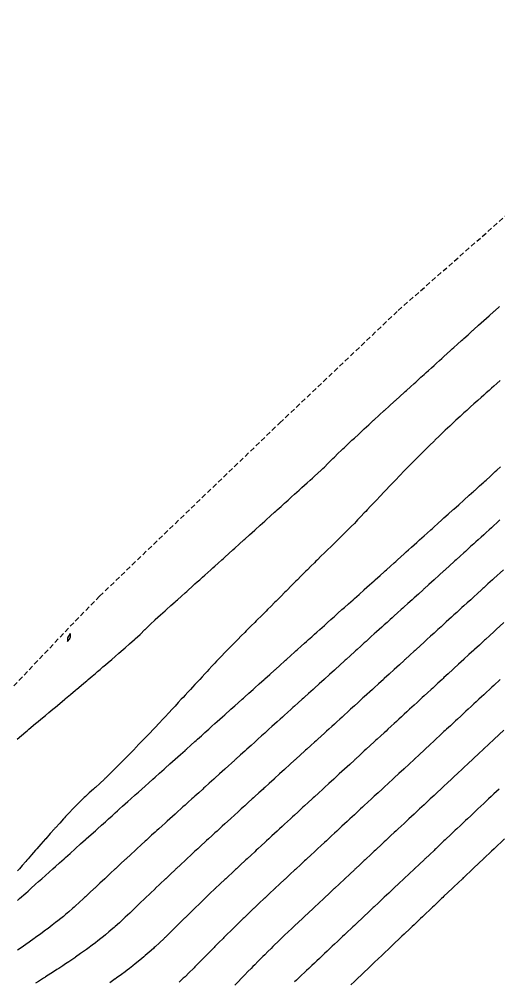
# Model space of a CAD drawing. Extents: x 6012137 to 6013842, y 2108997 to 2110704.
# Drawn here: x 6013234 to 6013282.2, y 2110126.3 to 2110222.9 of the extents above; entities that cross this region are included whole.
import ezdxf

# ---------------------------------------------------------------- set-up
doc = ezdxf.new("R2010")
doc.units = 0
doc.linetypes.add('HIDDENX2', pattern=[0.75, 0.5, -0.25])
doc.layers.get('0').update_dxf_attribs({"linetype": 'CONTINUOUS'})

msp = doc.modelspace()

# ---------------------------------------------------------------- linework, layer by layer
at = {"color": 6, "linetype": 'CONTINUOUS', "flags": 128}
for points in [[(6013233.818, 2110150.606), (6013234.681, 2110151.327), (6013234.832, 2110151.454), (6013235.014, 2110151.606), (6013235.681, 2110152.163), (6013235.922, 2110152.365), (6013236.211, 2110152.606), (6013236.681, 2110152.999), (6013237.011, 2110153.275), (6013237.407, 2110153.606), (6013237.681, 2110153.835), (6013238.099, 2110154.187), (6013238.6, 2110154.606), (6013238.681, 2110154.673), (6013239.186, 2110155.101), (6013239.681, 2110155.515), (6013239.73, 2110155.557), (6013239.788, 2110155.606), (6013240.271, 2110156.016), (6013240.681, 2110156.359), (6013240.813, 2110156.473), (6013240.971, 2110156.606), (6013241.354, 2110156.933), (6013241.681, 2110157.206), (6013241.895, 2110157.392), (6013242.148, 2110157.606), (6013242.434, 2110157.852), (6013242.681, 2110158.057), (6013242.973, 2110158.313), (6013243.318, 2110158.606), (6013243.681, 2110158.914), (6013244.048, 2110159.238), (6013244.479, 2110159.606), (6013244.681, 2110159.778), (6013245.117, 2110160.17), (6013245.617, 2110160.606), (6013245.681, 2110160.661), (6013246.167, 2110161.12), (6013246.657, 2110161.606), (6013246.67, 2110161.618), (6013246.681, 2110161.628), (6013247.17, 2110162.116), (6013247.681, 2110162.591), (6013247.688, 2110162.598), (6013247.696, 2110162.606), (6013248.216, 2110163.071), (6013248.681, 2110163.49), (6013248.742, 2110163.545), (6013248.809, 2110163.606), (6013249.27, 2110164.017), (6013249.681, 2110164.386), (6013249.796, 2110164.49), (6013249.923, 2110164.606), (6013250.324, 2110164.963), (6013250.681, 2110165.283), (6013250.85, 2110165.436), (6013251.038, 2110165.606), (6013251.378, 2110165.909), (6013251.681, 2110166.18), (6013251.904, 2110166.382), (6013252.152, 2110166.606), (6013252.431, 2110166.855), (6013252.681, 2110167.079), (6013252.958, 2110167.328), (6013253.265, 2110167.606), (6013253.485, 2110167.802), (6013253.681, 2110167.977), (6013254.011, 2110168.275), (6013254.377, 2110168.606), (6013254.537, 2110168.749), (6013254.681, 2110168.877), (6013255.488, 2110169.606), (6013255.681, 2110169.778), (6013256.116, 2110170.17), (6013256.599, 2110170.606), (6013256.681, 2110170.679), (6013257.168, 2110171.118), (6013257.681, 2110171.581), (6013257.694, 2110171.593), (6013257.708, 2110171.606), (6013258.22, 2110172.067), (6013258.681, 2110172.482), (6013258.745, 2110172.541), (6013258.817, 2110172.606), (6013259.271, 2110173.016), (6013259.681, 2110173.385), (6013259.797, 2110173.49), (6013259.924, 2110173.606), (6013260.322, 2110173.964), (6013260.681, 2110174.287), (6013260.848, 2110174.439), (6013261.032, 2110174.606), (6013261.373, 2110174.913), (6013261.681, 2110175.19), (6013261.899, 2110175.388), (6013262.14, 2110175.606), (6013262.425, 2110175.862), (6013262.681, 2110176.092), (6013262.951, 2110176.336), (6013263.25, 2110176.606), (6013263.477, 2110176.809), (6013263.681, 2110176.991), (6013264.001, 2110177.285), (6013264.349, 2110177.606), (6013264.522, 2110177.764), (6013264.681, 2110177.913), (6013265.032, 2110178.255), (6013265.369, 2110178.606), (6013265.523, 2110178.764), (6013265.681, 2110178.919), (6013266.024, 2110179.263), (6013266.377, 2110179.606), (6013266.534, 2110179.752), (6013266.681, 2110179.889), (6013267.051, 2110180.236), (6013267.444, 2110180.606), (6013267.568, 2110180.719), (6013267.681, 2110180.823), (6013268.089, 2110181.198), (6013268.528, 2110181.606), (6013268.608, 2110181.679), (6013268.681, 2110181.745), (6013269.13, 2110182.156), (6013269.618, 2110182.606), (6013269.651, 2110182.636), (6013269.681, 2110182.663), (6013270.174, 2110183.112), (6013270.681, 2110183.576), (6013270.696, 2110183.591), (6013270.713, 2110183.606), (6013271.22, 2110184.067), (6013271.681, 2110184.487), (6013271.743, 2110184.544), (6013271.811, 2110184.606), (6013272.267, 2110185.019), (6013272.681, 2110185.395), (6013272.791, 2110185.495), (6013272.913, 2110185.606), (6013273.316, 2110185.971), (6013273.681, 2110186.3), (6013273.841, 2110186.445), (6013274.019, 2110186.606), (6013274.366, 2110186.92), (6013274.681, 2110187.205), (6013274.891, 2110187.395), (6013275.124, 2110187.606), (6013275.417, 2110187.87), (6013275.681, 2110188.109), (6013275.942, 2110188.345), (6013276.23, 2110188.606), (6013276.467, 2110188.82), (6013276.681, 2110189.013), (6013276.992, 2110189.294), (6013277.337, 2110189.606), (6013277.518, 2110189.769), (6013277.681, 2110189.916), (6013278.044, 2110190.243), (6013278.446, 2110190.606), (6013278.569, 2110190.717), (6013278.681, 2110190.818), (6013279.096, 2110191.191), (6013279.556, 2110191.606), (6013279.622, 2110191.665), (6013279.681, 2110191.718), (6013280.149, 2110192.138), (6013280.669, 2110192.606), (6013280.675, 2110192.612), (6013280.681, 2110192.616), (6013281.203, 2110193.084), (6013281.681, 2110193.512), (6013281.731, 2110193.556), (6013281.787, 2110193.606), (6013282.26, 2110194.027)], [(6013282.339, 2110186.606), (6013281.989, 2110186.297), (6013281.681, 2110186.025), (6013281.459, 2110185.828), (6013281.209, 2110185.606), (6013280.929, 2110185.358), (6013280.681, 2110185.137), (6013280.4, 2110184.887), (6013280.085, 2110184.606), (6013279.871, 2110184.415), (6013279.681, 2110184.245), (6013279.344, 2110183.943), (6013278.969, 2110183.606), (6013278.817, 2110183.47), (6013278.681, 2110183.345), (6013278.294, 2110182.993), (6013277.876, 2110182.606), (6013277.775, 2110182.512), (6013277.681, 2110182.422), (6013277.259, 2110182.027), (6013276.815, 2110181.606), (6013276.746, 2110181.54), (6013276.681, 2110181.477), (6013276.236, 2110181.05), (6013275.775, 2110180.606), (6013275.727, 2110180.559), (6013275.681, 2110180.514), (6013275.222, 2110180.065), (6013274.752, 2110179.606), (6013274.717, 2110179.57), (6013274.681, 2110179.534), (6013274.216, 2110179.071), (6013273.747, 2110178.606), (6013273.714, 2110178.572), (6013273.681, 2110178.538), (6013273.218, 2110178.068), (6013272.762, 2110177.606), (6013272.722, 2110177.564), (6013272.681, 2110177.521), (6013272.232, 2110177.054), (6013271.802, 2110176.606), (6013271.743, 2110176.544), (6013271.681, 2110176.478), (6013271.257, 2110176.03), (6013270.856, 2110175.606), (6013270.771, 2110175.516), (6013270.681, 2110175.421), (6013270.284, 2110175.002), (6013269.909, 2110174.606), (6013269.798, 2110174.488), (6013269.681, 2110174.364), (6013269.312, 2110173.975), (6013268.963, 2110173.606), (6013268.826, 2110173.461), (6013268.681, 2110173.308), (6013268.339, 2110172.948), (6013268.008, 2110172.606), (6013267.848, 2110172.439), (6013267.681, 2110172.267), (6013267.351, 2110171.936), (6013267.02, 2110171.606), (6013266.851, 2110171.436), (6013266.681, 2110171.266), (6013266.348, 2110170.938), (6013266.009, 2110170.606), (6013265.843, 2110170.443), (6013265.681, 2110170.282), (6013265.338, 2110169.949), (6013264.989, 2110169.606), (6013264.834, 2110169.453), (6013264.681, 2110169.299), (6013264.33, 2110168.956), (6013263.976, 2110168.606), (6013263.828, 2110168.459), (6013263.681, 2110168.311), (6013263.325, 2110167.961), (6013262.966, 2110167.606), (6013262.824, 2110167.463), (6013262.681, 2110167.32), (6013262.322, 2110166.965), (6013261.96, 2110166.606), (6013261.821, 2110166.466), (6013261.681, 2110166.325), (6013261.32, 2110165.967), (6013260.956, 2110165.606), (6013260.819, 2110165.468), (6013260.681, 2110165.329), (6013260.318, 2110164.968), (6013259.954, 2110164.606), (6013259.818, 2110164.468), (6013259.681, 2110164.33), (6013259.318, 2110163.968), (6013258.954, 2110163.606), (6013258.818, 2110163.468), (6013258.681, 2110163.329), (6013258.319, 2110162.967), (6013257.957, 2110162.606), (6013257.82, 2110162.466), (6013257.681, 2110162.325), (6013257.322, 2110161.965), (6013256.963, 2110161.606), (6013256.823, 2110161.463), (6013256.681, 2110161.319), (6013256.326, 2110160.961), (6013255.972, 2110160.606), (6013255.828, 2110160.458), (6013255.681, 2110160.307), (6013254.988, 2110159.606), (6013254.681, 2110159.288), (6013254.344, 2110158.942), (6013254.018, 2110158.606), (6013253.854, 2110158.432), (6013253.681, 2110158.247), (6013253.369, 2110157.917), (6013253.079, 2110157.606), (6013252.888, 2110157.399), (6013252.681, 2110157.175), (6013252.407, 2110156.879), (6013252.155, 2110156.606), (6013251.927, 2110156.36), (6013251.681, 2110156.093), (6013251.446, 2110155.84), (6013251.23, 2110155.606), (6013250.966, 2110155.321), (6013250.681, 2110155.012), (6013250.486, 2110154.801), (6013250.305, 2110154.606), (6013250.005, 2110154.281), (6013249.681, 2110153.93), (6013249.525, 2110153.762), (6013249.381, 2110153.606), (6013249.044, 2110153.242), (6013248.681, 2110152.849), (6013248.563, 2110152.724), (6013248.452, 2110152.606), (6013248.078, 2110152.208), (6013247.681, 2110151.778), (6013247.596, 2110151.691), (6013247.515, 2110151.606), (6013247.105, 2110151.181), (6013246.681, 2110150.728), (6013246.62, 2110150.667), (6013246.561, 2110150.606), (6013246.126, 2110150.161), (6013245.681, 2110149.692), (6013245.637, 2110149.649), (6013245.595, 2110149.606), (6013245.139, 2110149.147), (6013244.681, 2110148.671), (6013244.648, 2110148.639), (6013244.615, 2110148.606), (6013244.146, 2110148.141), (6013243.681, 2110147.668), (6013243.649, 2110147.638), (6013243.616, 2110147.606), (6013243.142, 2110147.145), (6013242.681, 2110146.695), (6013242.634, 2110146.652), (6013242.584, 2110146.606), (6013242.117, 2110146.17), (6013241.681, 2110145.773), (6013241.593, 2110145.694), (6013241.494, 2110145.606), (6013241.068, 2110145.218), (6013240.681, 2110144.856), (6013240.55, 2110144.737), (6013240.411, 2110144.606), (6013240.045, 2110144.242), (6013239.681, 2110143.878), (6013239.544, 2110143.743), (6013239.406, 2110143.606), (6013239.057, 2110143.229), (6013238.681, 2110142.833), (6013238.57, 2110142.716), (6013238.466, 2110142.606), (6013238.097, 2110142.189), (6013237.681, 2110141.723), (6013237.625, 2110141.661), (6013237.576, 2110141.606), (6013237.156, 2110141.13), (6013236.694, 2110140.606), (6013236.688, 2110140.599), (6013236.681, 2110140.591), (6013236.219, 2110140.068), (6013235.812, 2110139.606), (6013235.75, 2110139.536), (6013235.681, 2110139.457), (6013235.282, 2110139.005), (6013234.93, 2110138.606), (6013234.813, 2110138.473), (6013234.681, 2110138.323), (6013234.345, 2110137.942), (6013234.049, 2110137.606), (6013233.876, 2110137.41)], [(6013233.865, 2110134.422), (6013234.07, 2110134.606), (6013234.681, 2110135.151), (6013234.921, 2110135.366), (6013235.188, 2110135.606), (6013235.681, 2110136.045), (6013235.977, 2110136.31), (6013236.305, 2110136.606), (6013236.681, 2110136.941), (6013237.032, 2110137.255), (6013237.422, 2110137.606), (6013237.681, 2110137.837), (6013238.087, 2110138.2), (6013238.538, 2110138.606), (6013238.681, 2110138.733), (6013239.141, 2110139.145), (6013239.653, 2110139.606), (6013239.681, 2110139.63), (6013240.196, 2110140.091), (6013240.681, 2110140.527), (6013240.722, 2110140.564), (6013240.769, 2110140.606), (6013241.25, 2110141.036), (6013241.681, 2110141.422), (6013241.777, 2110141.509), (6013241.884, 2110141.606), (6013242.304, 2110141.982), (6013242.681, 2110142.318), (6013242.832, 2110142.455), (6013243, 2110142.606), (6013243.359, 2110142.928), (6013243.681, 2110143.216), (6013243.886, 2110143.401), (6013244.115, 2110143.606), (6013244.413, 2110143.873), (6013244.681, 2110144.113), (6013244.94, 2110144.346), (6013245.229, 2110144.606), (6013245.681, 2110145.01), (6013245.995, 2110145.292), (6013246.345, 2110145.606), (6013246.681, 2110145.906), (6013247.05, 2110146.237), (6013247.462, 2110146.606), (6013247.681, 2110146.801), (6013248.105, 2110147.181), (6013248.579, 2110147.606), (6013248.681, 2110147.696), (6013249.161, 2110148.125), (6013249.681, 2110148.591), (6013249.688, 2110148.598), (6013249.697, 2110148.606), (6013250.217, 2110149.07), (6013250.681, 2110149.485), (6013250.744, 2110149.542), (6013250.816, 2110149.606), (6013251.273, 2110150.014), (6013251.681, 2110150.379), (6013251.801, 2110150.486), (6013251.935, 2110150.606), (6013252.329, 2110150.958), (6013252.681, 2110151.272), (6013252.857, 2110151.429), (6013253.055, 2110151.606), (6013253.385, 2110151.901), (6013253.681, 2110152.165), (6013253.914, 2110152.373), (6013254.175, 2110152.606), (6013254.442, 2110152.845), (6013254.681, 2110153.058), (6013255.293, 2110153.606), (6013255.681, 2110153.953), (6013256.025, 2110154.262), (6013256.409, 2110154.606), (6013256.552, 2110154.735), (6013256.681, 2110154.85), (6013257.079, 2110155.207), (6013257.523, 2110155.606), (6013257.606, 2110155.68), (6013257.681, 2110155.747), (6013258.133, 2110156.154), (6013258.636, 2110156.606), (6013258.66, 2110156.627), (6013258.681, 2110156.646), (6013259.187, 2110157.1), (6013259.681, 2110157.544), (6013259.713, 2110157.573), (6013259.749, 2110157.606), (6013260.24, 2110158.046), (6013260.681, 2110158.442), (6013260.767, 2110158.519), (6013260.863, 2110158.606), (6013261.294, 2110158.992), (6013261.681, 2110159.339), (6013261.821, 2110159.465), (6013261.978, 2110159.606), (6013262.348, 2110159.938), (6013262.681, 2110160.236), (6013262.875, 2110160.411), (6013263.092, 2110160.606), (6013263.403, 2110160.884), (6013263.681, 2110161.133), (6013263.93, 2110161.357), (6013264.207, 2110161.606), (6013264.457, 2110161.829), (6013264.681, 2110162.03), (6013264.984, 2110162.302), (6013265.323, 2110162.606), (6013265.512, 2110162.775), (6013265.681, 2110162.926), (6013266.039, 2110163.248), (6013266.439, 2110163.606), (6013266.566, 2110163.72), (6013266.681, 2110163.823), (6013267.094, 2110164.193), (6013267.555, 2110164.606), (6013267.621, 2110164.665), (6013267.681, 2110164.718), (6013268.149, 2110165.138), (6013268.671, 2110165.606), (6013268.676, 2110165.61), (6013268.681, 2110165.614), (6013269.203, 2110166.083), (6013269.681, 2110166.511), (6013269.731, 2110166.556), (6013269.786, 2110166.606), (6013270.258, 2110167.029), (6013270.681, 2110167.409), (6013270.784, 2110167.502), (6013270.9, 2110167.606), (6013271.311, 2110167.975), (6013271.681, 2110168.307), (6013271.838, 2110168.449), (6013272.013, 2110168.606), (6013272.364, 2110168.922), (6013272.681, 2110169.206), (6013272.891, 2110169.396), (6013273.124, 2110169.606), (6013273.417, 2110169.869), (6013273.681, 2110170.106), (6013273.944, 2110170.343), (6013274.236, 2110170.606), (6013274.47, 2110170.816), (6013274.681, 2110171.005), (6013274.997, 2110171.29), (6013275.348, 2110171.606), (6013275.523, 2110171.763), (6013275.681, 2110171.905), (6013276.05, 2110172.237), (6013276.46, 2110172.606), (6013276.576, 2110172.71), (6013276.681, 2110172.804), (6013277.103, 2110173.184), (6013277.572, 2110173.606), (6013277.629, 2110173.657), (6013277.681, 2110173.703), (6013278.156, 2110174.131), (6013278.681, 2110174.603), (6013278.682, 2110174.604), (6013278.684, 2110174.606), (6013279.209, 2110175.078), (6013279.681, 2110175.502), (6013279.735, 2110175.551), (6013279.796, 2110175.606), (6013280.262, 2110176.025), (6013280.681, 2110176.402), (6013280.787, 2110176.499), (6013280.903, 2110176.606), (6013281.309, 2110176.977), (6013281.681, 2110177.319), (6013281.829, 2110177.457), (6013281.987, 2110177.606), (6013282.346, 2110177.941)], [(6013282.297, 2110172.606), (6013281.977, 2110172.31), (6013281.681, 2110172.037), (6013281.455, 2110171.831), (6013281.207, 2110171.606), (6013280.932, 2110171.355), (6013280.681, 2110171.127), (6013280.407, 2110170.879), (6013280.106, 2110170.606), (6013279.883, 2110170.403), (6013279.681, 2110170.22), (6013279.359, 2110169.928), (6013279.004, 2110169.606), (6013278.834, 2110169.452), (6013278.681, 2110169.313), (6013278.31, 2110168.977), (6013277.901, 2110168.606), (6013277.786, 2110168.501), (6013277.681, 2110168.405), (6013277.261, 2110168.025), (6013276.799, 2110167.606), (6013276.737, 2110167.55), (6013276.681, 2110167.498), (6013276.212, 2110167.074), (6013275.695, 2110166.606), (6013275.688, 2110166.599), (6013275.681, 2110166.593), (6013275.162, 2110166.124), (6013274.681, 2110165.688), (6013274.637, 2110165.649), (6013274.589, 2110165.606), (6013274.112, 2110165.175), (6013273.681, 2110164.784), (6013273.587, 2110164.7), (6013273.483, 2110164.606), (6013273.062, 2110164.225), (6013272.681, 2110163.88), (6013272.536, 2110163.75), (6013272.377, 2110163.606), (6013272.011, 2110163.275), (6013271.681, 2110162.976), (6013271.486, 2110162.8), (6013271.271, 2110162.606), (6013270.961, 2110162.325), (6013270.681, 2110162.071), (6013270.436, 2110161.85), (6013270.166, 2110161.606), (6013269.911, 2110161.375), (6013269.681, 2110161.166), (6013269.386, 2110160.9), (6013269.061, 2110160.606), (6013268.861, 2110160.425), (6013268.681, 2110160.261), (6013268.336, 2110159.95), (6013267.956, 2110159.606), (6013267.811, 2110159.475), (6013267.681, 2110159.357), (6013267.286, 2110159), (6013266.85, 2110158.606), (6013266.761, 2110158.525), (6013266.681, 2110158.453), (6013266.236, 2110158.05), (6013265.745, 2110157.606), (6013265.711, 2110157.575), (6013265.681, 2110157.548), (6013265.186, 2110157.1), (6013264.681, 2110156.642), (6013264.661, 2110156.625), (6013264.64, 2110156.606), (6013264.137, 2110156.15), (6013263.681, 2110155.736), (6013263.612, 2110155.674), (6013263.537, 2110155.606), (6013263.087, 2110155.199), (6013262.681, 2110154.831), (6013262.562, 2110154.724), (6013262.432, 2110154.606), (6013262.037, 2110154.249), (6013261.681, 2110153.927), (6013261.512, 2110153.775), (6013261.325, 2110153.606), (6013260.986, 2110153.3), (6013260.681, 2110153.024), (6013260.461, 2110152.826), (6013260.217, 2110152.606), (6013259.935, 2110152.351), (6013259.681, 2110152.122), (6013259.409, 2110151.877), (6013259.108, 2110151.606), (6013258.884, 2110151.403), (6013258.681, 2110151.22), (6013258.358, 2110150.929), (6013258, 2110150.606), (6013257.832, 2110150.454), (6013257.681, 2110150.317), (6013257.307, 2110149.98), (6013256.892, 2110149.606), (6013256.781, 2110149.505), (6013256.681, 2110149.414), (6013256.256, 2110149.031), (6013255.786, 2110148.606), (6013255.731, 2110148.556), (6013255.681, 2110148.511), (6013254.696, 2110147.622), (6013254.681, 2110147.607), (6013254.68, 2110147.607), (6013254.679, 2110147.606), (6013254.154, 2110147.133), (6013253.681, 2110146.706), (6013253.628, 2110146.659), (6013253.569, 2110146.606), (6013253.102, 2110146.184), (6013252.681, 2110145.804), (6013252.576, 2110145.71), (6013252.461, 2110145.606), (6013252.051, 2110145.236), (6013251.681, 2110144.901), (6013251.526, 2110144.761), (6013251.354, 2110144.606), (6013251, 2110144.286), (6013250.681, 2110143.997), (6013250.475, 2110143.811), (6013250.248, 2110143.606), (6013249.95, 2110143.336), (6013249.681, 2110143.092), (6013249.425, 2110142.862), (6013249.142, 2110142.606), (6013248.9, 2110142.387), (6013248.681, 2110142.187), (6013248.376, 2110141.911), (6013248.04, 2110141.606), (6013247.852, 2110141.435), (6013247.681, 2110141.278), (6013247.329, 2110140.958), (6013246.944, 2110140.606), (6013246.806, 2110140.48), (6013246.681, 2110140.365), (6013246.285, 2110140.002), (6013245.853, 2110139.606), (6013245.763, 2110139.523), (6013245.681, 2110139.447), (6013245.243, 2110139.044), (6013244.768, 2110138.606), (6013244.723, 2110138.564), (6013244.681, 2110138.524), (6013244.204, 2110138.083), (6013243.69, 2110137.606), (6013243.685, 2110137.602), (6013243.681, 2110137.597), (6013243.168, 2110137.119), (6013242.681, 2110136.664), (6013242.65, 2110136.636), (6013242.618, 2110136.606), (6013242.134, 2110136.153), (6013241.681, 2110135.729), (6013241.617, 2110135.67), (6013241.548, 2110135.606), (6013241.1, 2110135.187), (6013240.681, 2110134.794), (6013240.583, 2110134.703), (6013240.479, 2110134.606), (6013240.063, 2110134.223), (6013239.681, 2110133.875), (6013239.54, 2110133.747), (6013239.384, 2110133.606), (6013239.006, 2110133.281), (6013238.681, 2110133.008), (6013238.463, 2110132.823), (6013238.202, 2110132.606), (6013237.912, 2110132.374), (6013237.681, 2110132.194), (6013237.352, 2110131.935), (6013236.923, 2110131.606), (6013236.784, 2110131.502), (6013236.681, 2110131.428), (6013236.207, 2110131.08), (6013235.681, 2110130.707), (6013235.622, 2110130.664), (6013235.54, 2110130.606), (6013235.037, 2110130.249), (6013234.681, 2110130.001), (6013234.45, 2110129.836), (6013234.122, 2110129.606), (6013233.862, 2110129.424)], [(6013282.644, 2110167.606), (6013281.681, 2110166.725), (6013281.619, 2110166.668), (6013281.551, 2110166.606), (6013281.096, 2110166.19), (6013280.681, 2110165.81), (6013280.574, 2110165.713), (6013280.457, 2110165.606), (6013280.051, 2110165.235), (6013279.681, 2110164.897), (6013279.528, 2110164.758), (6013279.361, 2110164.606), (6013279.005, 2110164.281), (6013278.681, 2110163.985), (6013278.482, 2110163.805), (6013278.264, 2110163.606), (6013277.959, 2110163.328), (6013277.681, 2110163.074), (6013277.435, 2110162.851), (6013277.166, 2110162.606), (6013276.912, 2110162.374), (6013276.681, 2110162.163), (6013276.389, 2110161.897), (6013276.07, 2110161.606), (6013275.866, 2110161.42), (6013275.681, 2110161.251), (6013275.343, 2110160.943), (6013274.973, 2110160.606), (6013274.82, 2110160.466), (6013274.681, 2110160.339), (6013274.297, 2110159.989), (6013273.877, 2110159.606), (6013273.775, 2110159.512), (6013273.681, 2110159.426), (6013273.252, 2110159.035), (6013272.782, 2110158.606), (6013272.729, 2110158.558), (6013272.681, 2110158.513), (6013272.206, 2110158.08), (6013271.687, 2110157.606), (6013271.684, 2110157.603), (6013271.681, 2110157.6), (6013271.161, 2110157.126), (6013270.681, 2110156.687), (6013270.638, 2110156.648), (6013270.592, 2110156.606), (6013270.116, 2110156.171), (6013269.681, 2110155.773), (6013269.497, 2110155.606), (6013268.681, 2110154.86), (6013268.548, 2110154.739), (6013268.402, 2110154.606), (6013268.025, 2110154.262), (6013267.681, 2110153.947), (6013267.502, 2110153.784), (6013267.307, 2110153.606), (6013266.979, 2110153.307), (6013266.681, 2110153.035), (6013266.456, 2110152.83), (6013266.21, 2110152.606), (6013265.933, 2110152.354), (6013265.681, 2110152.124), (6013265.409, 2110151.877), (6013265.111, 2110151.606), (6013264.886, 2110151.401), (6013264.681, 2110151.214), (6013264.362, 2110150.925), (6013264.011, 2110150.606), (6013263.838, 2110150.449), (6013263.681, 2110150.305), (6013263.314, 2110149.972), (6013262.911, 2110149.606), (6013262.79, 2110149.496), (6013262.681, 2110149.396), (6013262.267, 2110149.02), (6013261.812, 2110148.606), (6013261.743, 2110148.543), (6013261.681, 2110148.486), (6013261.22, 2110148.067), (6013260.714, 2110147.606), (6013260.696, 2110147.59), (6013260.681, 2110147.576), (6013260.173, 2110147.113), (6013259.681, 2110146.664), (6013259.65, 2110146.637), (6013259.616, 2110146.606), (6013259.127, 2110146.16), (6013258.681, 2110145.752), (6013258.604, 2110145.683), (6013258.52, 2110145.606), (6013258.081, 2110145.205), (6013257.681, 2110144.839), (6013257.558, 2110144.728), (6013257.425, 2110144.606), (6013257.036, 2110144.251), (6013256.681, 2110143.926), (6013256.513, 2110143.773), (6013256.33, 2110143.606), (6013255.99, 2110143.296), (6013255.681, 2110143.013), (6013255.233, 2110142.606), (6013254.681, 2110142.102), (6013254.421, 2110141.866), (6013254.136, 2110141.606), (6013253.898, 2110141.389), (6013253.681, 2110141.191), (6013253.374, 2110140.912), (6013253.039, 2110140.606), (6013252.852, 2110140.434), (6013252.681, 2110140.277), (6013252.331, 2110139.956), (6013251.951, 2110139.606), (6013251.811, 2110139.476), (6013251.681, 2110139.355), (6013251.291, 2110138.995), (6013250.872, 2110138.606), (6013250.773, 2110138.513), (6013250.681, 2110138.427), (6013250.256, 2110138.031), (6013249.802, 2110137.606), (6013249.739, 2110137.547), (6013249.681, 2110137.492), (6013249.223, 2110137.063), (6013248.738, 2110136.606), (6013248.709, 2110136.578), (6013248.681, 2110136.551), (6013248.195, 2110136.092), (6013247.683, 2110135.606), (6013247.682, 2110135.605), (6013247.681, 2110135.604), (6013247.169, 2110135.117), (6013246.681, 2110134.65), (6013246.658, 2110134.628), (6013246.635, 2110134.606), (6013246.148, 2110134.138), (6013245.681, 2110133.687), (6013245.639, 2110133.648), (6013245.596, 2110133.606), (6013245.13, 2110133.156), (6013244.681, 2110132.729), (6013244.618, 2110132.669), (6013244.55, 2110132.606), (6013244.096, 2110132.19), (6013243.681, 2110131.821), (6013243.567, 2110131.72), (6013243.435, 2110131.606), (6013243.028, 2110131.258), (6013242.681, 2110130.972), (6013242.481, 2110130.806), (6013242.23, 2110130.606), (6013241.924, 2110130.362), (6013241.681, 2110130.177), (6013241.359, 2110129.928), (6013240.923, 2110129.606), (6013240.784, 2110129.503), (6013240.681, 2110129.431), (6013240.201, 2110129.086), (6013239.681, 2110128.73), (6013239.608, 2110128.679), (6013239.5, 2110128.606), (6013239.011, 2110128.276), (6013238.681, 2110128.059), (6013238.41, 2110127.877), (6013237.997, 2110127.606), (6013237.806, 2110127.481), (6013237.681, 2110127.4), (6013237.201, 2110127.085), (6013236.681, 2110126.753), (6013236.592, 2110126.695), (6013236.454, 2110126.606), (6013235.982, 2110126.304), (6013235.681, 2110126.117)], [(6013282.681, 2110162.3), (6013281.925, 2110161.606), (6013281.681, 2110161.381), (6013281.276, 2110161.01), (6013280.836, 2110160.606), (6013280.755, 2110160.531), (6013280.681, 2110160.463), (6013280.234, 2110160.052), (6013279.748, 2110159.606), (6013279.713, 2110159.573), (6013279.681, 2110159.544), (6013279.192, 2110159.094), (6013278.681, 2110158.624), (6013278.671, 2110158.615), (6013278.661, 2110158.606), (6013278.15, 2110158.136), (6013277.681, 2110157.704), (6013277.629, 2110157.657), (6013277.574, 2110157.606), (6013277.109, 2110157.178), (6013276.681, 2110156.784), (6013276.588, 2110156.699), (6013276.487, 2110156.606), (6013276.067, 2110156.219), (6013275.681, 2110155.863), (6013275.546, 2110155.74), (6013275.401, 2110155.606), (6013275.026, 2110155.261), (6013274.681, 2110154.943), (6013274.505, 2110154.781), (6013274.315, 2110154.606), (6013273.985, 2110154.302), (6013273.681, 2110154.021), (6013273.464, 2110153.822), (6013273.229, 2110153.606), (6013272.944, 2110153.343), (6013272.681, 2110153.1), (6013272.423, 2110152.863), (6013272.144, 2110152.606), (6013271.903, 2110152.383), (6013271.681, 2110152.178), (6013271.383, 2110151.904), (6013271.059, 2110151.606), (6013270.862, 2110151.424), (6013270.681, 2110151.257), (6013270.341, 2110150.945), (6013269.972, 2110150.606), (6013269.82, 2110150.467), (6013269.681, 2110150.338), (6013268.882, 2110149.606), (6013268.681, 2110149.421), (6013268.255, 2110149.031), (6013267.791, 2110148.606), (6013267.734, 2110148.553), (6013267.681, 2110148.504), (6013267.212, 2110148.075), (6013266.7, 2110147.606), (6013266.69, 2110147.597), (6013266.681, 2110147.588), (6013266.168, 2110147.118), (6013265.681, 2110146.671), (6013265.647, 2110146.64), (6013265.61, 2110146.606), (6013265.125, 2110146.161), (6013264.681, 2110145.753), (6013264.604, 2110145.683), (6013264.52, 2110145.606), (6013264.083, 2110145.204), (6013263.681, 2110144.834), (6013263.561, 2110144.725), (6013263.432, 2110144.606), (6013263.04, 2110144.246), (6013262.681, 2110143.915), (6013262.519, 2110143.767), (6013262.344, 2110143.606), (6013261.999, 2110143.288), (6013261.681, 2110142.995), (6013261.478, 2110142.809), (6013261.258, 2110142.606), (6013260.957, 2110142.329), (6013260.681, 2110142.074), (6013260.437, 2110141.85), (6013260.172, 2110141.606), (6013259.916, 2110141.37), (6013259.681, 2110141.153), (6013259.396, 2110140.89), (6013259.088, 2110140.606), (6013258.876, 2110140.411), (6013258.681, 2110140.23), (6013258.356, 2110139.931), (6013258.003, 2110139.606), (6013257.835, 2110139.452), (6013257.681, 2110139.309), (6013257.314, 2110138.973), (6013256.915, 2110138.606), (6013256.793, 2110138.494), (6013256.681, 2110138.39), (6013256.273, 2110138.014), (6013255.834, 2110137.606), (6013255.755, 2110137.532), (6013255.681, 2110137.463), (6013254.766, 2110136.606), (6013254.681, 2110136.525), (6013254.207, 2110136.079), (6013253.709, 2110135.606), (6013253.694, 2110135.592), (6013253.681, 2110135.579), (6013253.182, 2110135.104), (6013252.681, 2110134.623), (6013252.672, 2110134.615), (6013252.663, 2110134.606), (6013252.162, 2110134.124), (6013251.681, 2110133.658), (6013251.654, 2110133.632), (6013251.627, 2110133.606), (6013251.147, 2110133.14), (6013250.681, 2110132.683), (6013250.641, 2110132.645), (6013250.601, 2110132.606), (6013250.137, 2110132.15), (6013249.681, 2110131.699), (6013249.634, 2110131.653), (6013249.586, 2110131.606), (6013249.132, 2110131.155), (6013248.681, 2110130.71), (6013248.628, 2110130.658), (6013248.573, 2110130.606), (6013248.117, 2110130.17), (6013247.681, 2110129.767), (6013247.597, 2110129.69), (6013247.503, 2110129.606), (6013247.07, 2110129.217), (6013246.681, 2110128.881), (6013246.533, 2110128.753), (6013246.357, 2110128.606), (6013245.989, 2110128.298), (6013245.681, 2110128.051), (6013245.435, 2110127.852), (6013245.116, 2110127.606), (6013244.871, 2110127.415), (6013244.681, 2110127.274), (6013244.299, 2110126.988), (6013243.762, 2110126.606), (6013243.715, 2110126.572), (6013243.681, 2110126.548), (6013243.123, 2110126.163)], [(6013239.115, 2110160.692), (6013239.13, 2110160.726), (6013239.17, 2110160.867), (6013239.181, 2110161.101), (6013239.139, 2110161.217), (6013238.868, 2110160.79), (6013238.89, 2110160.421), (6013239.099, 2110160.674), (6013239.115, 2110160.692)], [(6013282.334, 2110156.606), (6013281.681, 2110156), (6013281.476, 2110155.811), (6013281.255, 2110155.606), (6013280.957, 2110155.33), (6013280.681, 2110155.073), (6013280.438, 2110154.848), (6013280.177, 2110154.606), (6013279.919, 2110154.367), (6013279.681, 2110154.145), (6013279.401, 2110153.886), (6013279.099, 2110153.606), (6013278.882, 2110153.405), (6013278.681, 2110153.217), (6013278.363, 2110152.923), (6013278.022, 2110152.606), (6013277.845, 2110152.442), (6013277.681, 2110152.289), (6013277.326, 2110151.96), (6013276.945, 2110151.606), (6013276.808, 2110151.479), (6013276.681, 2110151.361), (6013276.289, 2110150.997), (6013275.868, 2110150.606), (6013275.771, 2110150.516), (6013275.681, 2110150.432), (6013275.252, 2110150.034), (6013274.792, 2110149.606), (6013274.734, 2110149.552), (6013274.681, 2110149.502), (6013274.216, 2110149.071), (6013273.715, 2110148.606), (6013273.697, 2110148.589), (6013273.681, 2110148.574), (6013273.179, 2110148.108), (6013272.681, 2110147.646), (6013272.66, 2110147.627), (6013272.637, 2110147.606), (6013272.14, 2110147.146), (6013271.681, 2110146.72), (6013271.621, 2110146.665), (6013271.557, 2110146.606), (6013271.101, 2110146.185), (6013270.681, 2110145.796), (6013270.582, 2110145.705), (6013270.474, 2110145.606), (6013270.062, 2110145.225), (6013269.681, 2110144.872), (6013269.392, 2110144.606), (6013268.681, 2110143.947), (6013268.503, 2110143.783), (6013268.311, 2110143.606), (6013267.984, 2110143.303), (6013267.681, 2110143.022), (6013267.465, 2110142.822), (6013267.231, 2110142.606), (6013266.945, 2110142.341), (6013266.681, 2110142.095), (6013266.426, 2110141.86), (6013266.152, 2110141.606), (6013265.908, 2110141.379), (6013265.681, 2110141.168), (6013265.389, 2110140.898), (6013265.074, 2110140.606), (6013264.87, 2110140.417), (6013264.681, 2110140.241), (6013264.351, 2110139.935), (6013263.997, 2110139.606), (6013263.833, 2110139.454), (6013263.681, 2110139.312), (6013263.314, 2110138.972), (6013262.92, 2110138.606), (6013262.796, 2110138.49), (6013262.681, 2110138.383), (6013262.278, 2110138.009), (6013261.845, 2110137.606), (6013261.76, 2110137.527), (6013261.681, 2110137.453), (6013261.242, 2110137.045), (6013260.769, 2110136.606), (6013260.723, 2110136.563), (6013260.681, 2110136.524), (6013260.204, 2110136.082), (6013259.69, 2110135.606), (6013259.685, 2110135.601), (6013259.681, 2110135.597), (6013259.167, 2110135.119), (6013258.681, 2110134.662), (6013258.651, 2110134.635), (6013258.621, 2110134.606), (6013258.137, 2110134.149), (6013257.681, 2110133.714), (6013257.625, 2110133.661), (6013257.567, 2110133.606), (6013257.115, 2110133.172), (6013256.681, 2110132.752), (6013256.606, 2110132.68), (6013256.53, 2110132.606), (6013256.099, 2110132.188), (6013255.681, 2110131.777), (6013255.506, 2110131.606), (6013254.681, 2110130.789), (6013254.588, 2110130.698), (6013254.496, 2110130.606), (6013254.088, 2110130.199), (6013253.681, 2110129.788), (6013253.59, 2110129.697), (6013253.5, 2110129.606), (6013253.093, 2110129.194), (6013252.681, 2110128.772), (6013252.598, 2110128.688), (6013252.518, 2110128.606), (6013252.105, 2110128.182), (6013251.681, 2110127.747), (6013251.61, 2110127.676), (6013251.539, 2110127.606), (6013251.107, 2110127.179), (6013250.681, 2110126.771), (6013250.596, 2110126.691), (6013250.503, 2110126.606), (6013250.076, 2110126.211)], [(6013282.681, 2110151.51), (6013281.713, 2110150.606), (6013281.681, 2110150.575), (6013281.18, 2110150.107), (6013280.681, 2110149.64), (6013280.663, 2110149.623), (6013280.645, 2110149.606), (6013280.147, 2110149.14), (6013279.681, 2110148.704), (6013279.63, 2110148.657), (6013279.576, 2110148.606), (6013279.113, 2110148.173), (6013278.681, 2110147.768), (6013278.597, 2110147.69), (6013278.508, 2110147.606), (6013278.081, 2110147.206), (6013277.681, 2110146.831), (6013277.564, 2110146.722), (6013277.439, 2110146.606), (6013277.047, 2110146.239), (6013276.681, 2110145.896), (6013276.531, 2110145.756), (6013276.371, 2110145.606), (6013276.014, 2110145.272), (6013275.681, 2110144.96), (6013275.498, 2110144.789), (6013275.302, 2110144.606), (6013274.981, 2110144.305), (6013274.681, 2110144.024), (6013274.464, 2110143.822), (6013274.233, 2110143.606), (6013273.947, 2110143.339), (6013273.681, 2110143.09), (6013273.43, 2110142.856), (6013273.161, 2110142.606), (6013272.913, 2110142.374), (6013272.681, 2110142.158), (6013272.395, 2110141.892), (6013272.088, 2110141.606), (6013271.877, 2110141.409), (6013271.681, 2110141.226), (6013271.36, 2110140.927), (6013271.016, 2110140.606), (6013270.843, 2110140.444), (6013270.681, 2110140.292), (6013270.325, 2110139.961), (6013269.945, 2110139.606), (6013269.808, 2110139.478), (6013269.681, 2110139.359), (6013269.291, 2110138.995), (6013268.875, 2110138.606), (6013268.775, 2110138.512), (6013268.681, 2110138.424), (6013268.258, 2110138.029), (6013267.806, 2110137.606), (6013267.741, 2110137.545), (6013267.681, 2110137.489), (6013267.225, 2110137.062), (6013266.737, 2110136.606), (6013266.708, 2110136.578), (6013266.681, 2110136.553), (6013266.192, 2110136.095), (6013265.681, 2110135.616), (6013265.675, 2110135.611), (6013265.67, 2110135.606), (6013265.159, 2110135.127), (6013264.681, 2110134.679), (6013264.643, 2110134.644), (6013264.602, 2110134.606), (6013264.126, 2110134.161), (6013263.681, 2110133.744), (6013263.609, 2110133.677), (6013263.533, 2110133.606), (6013263.092, 2110133.194), (6013262.681, 2110132.809), (6013262.576, 2110132.711), (6013262.463, 2110132.606), (6013262.059, 2110132.228), (6013261.681, 2110131.874), (6013261.542, 2110131.744), (6013261.395, 2110131.606), (6013261.027, 2110131.259), (6013260.681, 2110130.929), (6013260.515, 2110130.771), (6013260.344, 2110130.606), (6013260.006, 2110130.281), (6013259.681, 2110129.964), (6013259.499, 2110129.787), (6013259.315, 2110129.606), (6013258.995, 2110129.292), (6013258.681, 2110128.979), (6013258.493, 2110128.793), (6013258.306, 2110128.606), (6013257.994, 2110128.293), (6013257.681, 2110127.975), (6013257.497, 2110127.79), (6013257.317, 2110127.606), (6013257.002, 2110127.285), (6013256.681, 2110126.951), (6013256.51, 2110126.776), (6013256.347, 2110126.606), (6013256.02, 2110126.266), (6013255.681, 2110125.906)], [(6013282.209, 2110145.606), (6013281.681, 2110145.107), (6013281.422, 2110144.864), (6013281.148, 2110144.606), (6013280.907, 2110144.379), (6013280.681, 2110144.165), (6013280.393, 2110143.894), (6013280.087, 2110143.606), (6013279.878, 2110143.409), (6013279.681, 2110143.223), (6013279.363, 2110142.923), (6013279.027, 2110142.606), (6013278.849, 2110142.438), (6013278.681, 2110142.279), (6013278.334, 2110141.952), (6013277.967, 2110141.606), (6013277.82, 2110141.467), (6013277.681, 2110141.335), (6013277.305, 2110140.981), (6013276.908, 2110140.606), (6013276.791, 2110140.495), (6013276.681, 2110140.391), (6013276.277, 2110140.01), (6013275.849, 2110139.606), (6013275.763, 2110139.524), (6013275.681, 2110139.446), (6013275.248, 2110139.039), (6013274.789, 2110138.606), (6013274.733, 2110138.553), (6013274.681, 2110138.504), (6013274.218, 2110138.069), (6013273.726, 2110137.606), (6013273.703, 2110137.584), (6013273.681, 2110137.563), (6013273.187, 2110137.099), (6013272.681, 2110136.622), (6013272.672, 2110136.614), (6013272.663, 2110136.606), (6013272.157, 2110136.129), (6013271.681, 2110135.68), (6013271.642, 2110135.644), (6013271.602, 2110135.606), (6013271.128, 2110135.159), (6013270.681, 2110134.737), (6013270.613, 2110134.674), (6013270.541, 2110134.606), (6013270.098, 2110134.188), (6013269.681, 2110133.794), (6013269.584, 2110133.703), (6013269.481, 2110133.606), (6013269.069, 2110133.218), (6013268.681, 2110132.852), (6013268.554, 2110132.733), (6013268.419, 2110132.606), (6013268.039, 2110132.248), (6013267.681, 2110131.911), (6013267.524, 2110131.763), (6013267.357, 2110131.606), (6013267.008, 2110131.278), (6013266.681, 2110130.969), (6013266.493, 2110130.793), (6013266.295, 2110130.606), (6013265.979, 2110130.308), (6013265.681, 2110130.027), (6013265.464, 2110129.823), (6013265.234, 2110129.606), (6013264.949, 2110129.337), (6013264.681, 2110129.084), (6013264.435, 2110128.852), (6013264.174, 2110128.606), (6013263.921, 2110128.366), (6013263.681, 2110128.139), (6013263.406, 2110127.88), (6013263.116, 2110127.606), (6013262.892, 2110127.394), (6013262.681, 2110127.194), (6013262.379, 2110126.907), (6013262.064, 2110126.606), (6013261.868, 2110126.418), (6013261.681, 2110126.238)], [(6013282.744, 2110140.606), (6013281.705, 2110139.618), (6013281.457, 2110139.383), (6013280.681, 2110138.644), (6013280.661, 2110138.625), (6013280.641, 2110138.606), (6013279.681, 2110137.693), (6013279.636, 2110137.65), (6013279.589, 2110137.606), (6013278.681, 2110136.741), (6013278.611, 2110136.675), (6013278.538, 2110136.606), (6013277.681, 2110135.79), (6013277.586, 2110135.7), (6013277.487, 2110135.606), (6013276.681, 2110134.838), (6013276.562, 2110134.725), (6013276.437, 2110134.606), (6013275.681, 2110133.886), (6013275.537, 2110133.75), (6013275.386, 2110133.606), (6013274.681, 2110132.935), (6013274.512, 2110132.775), (6013274.334, 2110132.606), (6013273.896, 2110132.191), (6013273.681, 2110131.987), (6013273.485, 2110131.802), (6013273.278, 2110131.606), (6013272.681, 2110131.038), (6013272.459, 2110130.828), (6013272.224, 2110130.606), (6013271.681, 2110130.089), (6013271.433, 2110129.854), (6013271.171, 2110129.606), (6013270.681, 2110129.139), (6013270.408, 2110128.879), (6013270.12, 2110128.606), (6013269.681, 2110128.188), (6013269.068, 2110127.606), (6013268.681, 2110127.237), (6013268.357, 2110126.929), (6013268.017, 2110126.606), (6013267.681, 2110126.286), (6013267.332, 2110125.954)]]:
    msp.add_lwpolyline(points, dxfattribs=at)
at = {"color": 2, "linetype": 'HIDDENX2'}
msp.add_polyline3d([(6013170.617, 2110091.718, 7.748), (6013203.681, 2110124.606, 7.907), (6013204.681, 2110125.606, 7.909), (6013205.681, 2110126.606, 7.91), (6013206.681, 2110127.606, 7.912), (6013207.681, 2110128.606, 7.913), (6013208.681, 2110129.606, 7.914), (6013223.681, 2110145.606, 7.925), (6013239.661, 2110162.459, 7.94), (6013242.109, 2110164.957, 8.022), (6013260.207, 2110182.354, 8.086), (6013272.089, 2110193.626, 8.086), (6013285.681, 2110205.606, 8.139), (6013293.681, 2110212.606, 8.167), (6013302.681, 2110220.606, 8.205), (6013311.681, 2110228.606, 8.242)], dxfattribs=at)

doc.saveas('drawing.dxf')
